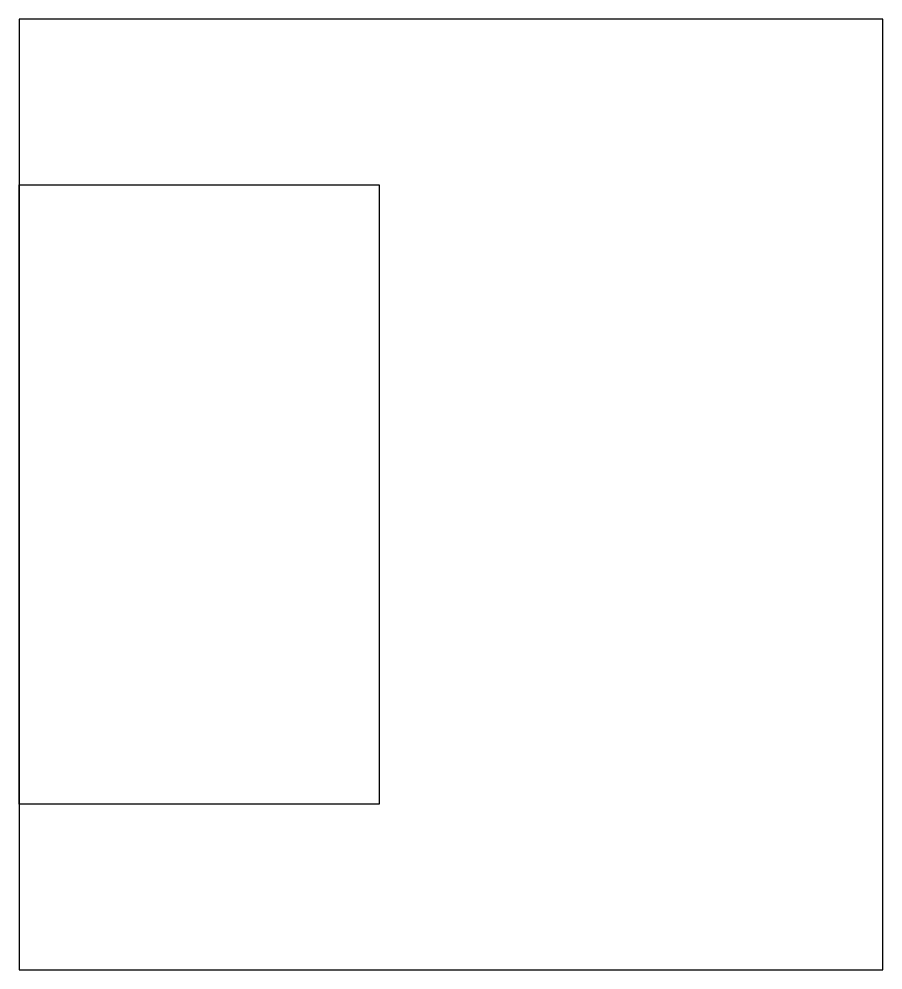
# Model space of a CAD drawing. Header units: millimetres. Extents: x 0 to 12, y 0 to 13.2.
import ezdxf

# ---------------------------------------------------------------- set-up
doc = ezdxf.new("R2010")
doc.units = ezdxf.units.MM
doc.layers.get('0').update_dxf_attribs({"linetype": 'CONTINUOUS'})

msp = doc.modelspace()

# ---------------------------------------------------------------- linework, layer by layer
for points in [[(0, 13.2), (0, 0), (12, 0), (12, 13.2)], [(0, 10.9), (5, 10.9), (5, 2.3), (0, 2.3)]]:
    msp.add_lwpolyline(points, close=True)

doc.saveas('drawing.dxf')
